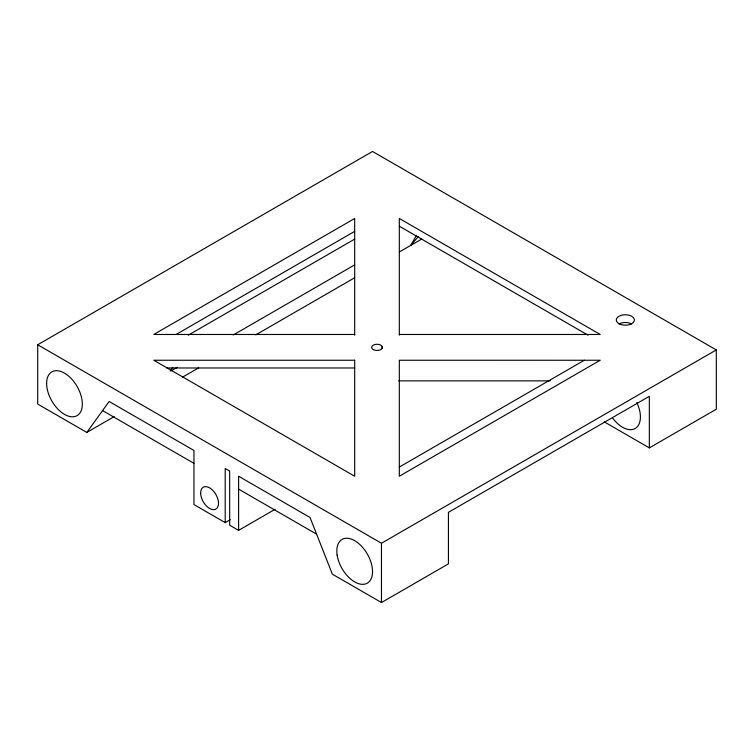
<?xml version="1.0" encoding="UTF-8"?>
<svg xmlns="http://www.w3.org/2000/svg" width="754" height="754" viewBox="0 0 754 754"><rect width="100%" height="100%" fill="white"/><g stroke="black" fill="none" stroke-linecap="round" stroke-linejoin="round"><path stroke-width="1.13" d="M416.519 235.276L410.647 245.455L418.347 236.567M604.237 421.844L649.335 447.885L716.3 409.224L716.3 349.931L372.533 151.469L37.7 344.776L37.7 404.069L86.814 432.419L109.132 401.486L193.957 450.458L193.957 504.586L225.21 522.635L230.281 519.704M170.187 371.015L172.817 367.368M176.097 334.474L354.682 231.365M188.274 335.172L354.682 239.103M171.054 370.893L177.171 367.358M233.269 334.974L354.625 264.908M86.814 432.419L114.203 416.604M182.327 377.273L198.651 367.848M255.757 334.88L354.682 277.764M399.45 251.911L421.646 239.103M225.21 522.635L225.21 468.498L229.668 471.08L229.668 525.208L238.603 530.364L275.125 509.28M399.318 467.056L584.303 360.261L600.222 360.242L399.318 476.236L399.318 360.242L584.303 360.261M37.7 344.776L381.467 543.248L716.3 349.931M238.603 530.364L238.603 476.236L310.035 517.48L332.354 574.18L381.467 602.531L448.432 563.869L448.432 512.324L649.335 396.331L649.335 447.885M354.682 334.474L153.778 334.474L354.682 218.481L354.682 335.172M399.318 334.474L600.222 334.474L399.318 218.481L399.318 335.172M166.7 367.98L354.682 367.98M398.725 380.864L550.241 380.864M399.318 226.209L587.988 335.134M102.563 410.581L193.957 463.352M238.603 489.12L316.595 534.152M382.184 346.557L382.184 348.159A5.363 3.101 0 0 1 373.918 349.894A5.363 3.101 0 0 1 373.918 344.823A5.363 3.101 0 0 1 382.184 346.557L382.184 348.621M381.467 543.248L381.467 602.531M636.828 402.504A25.259 14.58 60 0 1 635.584 428.263A25.259 14.58 60 0 1 612.795 418.281M618.94 324.013A9.048 5.221 0 0 1 631.729 324.013M354.682 360.242L153.778 360.242L354.682 476.236L354.682 360.242M337.142 555.067A25.259 14.58 60 0 0 366.369 583.634A25.259 14.58 60 0 0 360.516 545.18A25.259 14.58 60 0 0 337.142 555.067M46.625 383.447A25.259 14.58 60 0 0 73.411 416.764A25.259 14.58 60 0 0 73.411 381.053A25.259 14.58 60 0 0 46.625 383.447M620.815 324.493A9.048 5.221 0 0 0 634.387 319.969A9.048 5.221 0 0 0 620.815 315.445A9.048 5.221 0 0 0 620.815 324.493M200.658 493.436A12.63 7.295 60 0 0 214.372 509.61A12.63 7.295 60 0 0 213.712 491.391A12.63 7.295 60 0 0 200.658 493.436"/></g></svg>
